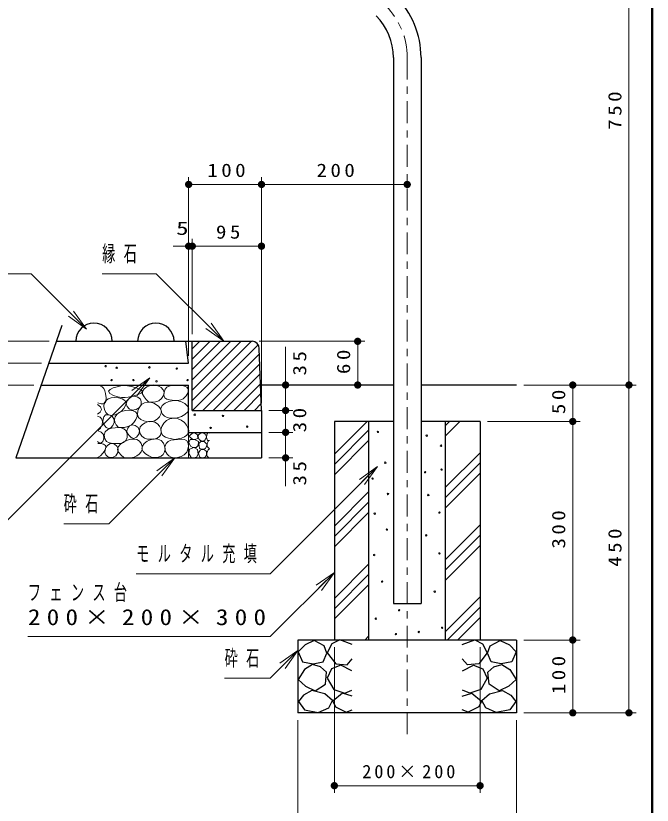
# Model space of a CAD drawing. Units: millimetres on the paper, with parts at other scales. Extents: x -365 to 0, y -19 to 257.
# Drawn here: x -87.4 to 0, y 59.5 to 167.9 of the extents above; entities that cross this region are included whole.
import ezdxf
from ezdxf.enums import TextEntityAlignment as Align

# ---------------------------------------------------------------- set-up
doc = ezdxf.new("R2010")
doc.units = ezdxf.units.MM
doc.linetypes.add('USER2', pattern=[6, 3, -1, 1, -1])
doc.layers.add('LY_1', color=7, linetype='Continuous', lineweight=13)
doc.layers.add('LY_2', color=7, linetype='Continuous', lineweight=13)
doc.styles.add('ＭＳ ゴシック', font='')
doc.styles.get('ＭＳ ゴシック').set_extended_font_data('MS Gothic')

# ---------------------------------------------------------------- blocks, each defined once
blk = doc.blocks.new('filled_dot')
at = {"color": 0, "linetype": 'Continuous', "lineweight": -2, "const_width": 1.25}
blk.add_lwpolyline([(-0.625, 0, 1), (0.625, 0, 1)], format="xyb", close=True, dxfattribs=at)

msp = doc.modelspace()

# ---------------------------------------------------------------- linework, layer by layer
at = {"layer": 'LY_1'}
for p, q in [((-3.189, 192.179), (-3.189, 117.179)), ((-63.629, 124.179), (-63.629, 145.713)), ((-53.629, 114.679), (-53.629, 145.713)), ((-53.629, 114.679), (-53.629, 145.713)), ((-63.629, 144.713), (-53.629, 144.713)), ((-53.629, 144.713), (-33.629, 144.713)), ((-63.629, 121.179), (-63.629, 137.239)), ((-63.129, 124.179), (-63.129, 137.239)), ((-53.629, 114.679), (-53.629, 137.239)), ((-65.764, 136.239), (-60.129, 136.239)), ((-63.129, 136.239), (-53.629, 136.239)), ((-77.658, 124.842), (-79.777, 126.966)), ((-79.422, 127.319), (-77.658, 124.842)), ((-77.658, 124.842), (-80.131, 126.613)), ((-58.782, 123.179), (-61.257, 124.947)), ((-58.782, 123.179), (-60.904, 125.301)), ((-60.55, 125.654), (-58.782, 123.179)), ((-82.769, 123.179), (-99.894, 123.179)), ((-63.129, 115.062), (-55.012, 123.179)), ((-63.129, 116.476), (-56.426, 123.179)), ((-63.129, 117.891), (-57.84, 123.179)), ((-63.129, 119.305), (-59.254, 123.179)), ((-63.129, 120.719), (-60.669, 123.179)), ((-63.129, 122.133), (-62.083, 123.179)), ((-63.098, 113.679), (-54.076, 122.701)), ((-53.929, 123.179), (-39.429, 123.179)), ((-40.429, 123.179), (-40.429, 117.179)), ((-61.683, 113.679), (-53.903, 121.459)), ((-50.319, 122.404), (-50.319, 113.679)), ((-83.816, 120.179), (-90.482, 120.179)), ((-60.269, 113.679), (-53.855, 120.093)), ((-71.438, 116.412), (-68.962, 118.179)), ((-68.962, 118.179), (-71.084, 116.059)), ((-68.962, 118.179), (-70.731, 115.705)), ((-58.855, 113.679), (-53.807, 118.727)), ((-84.863, 117.179), (-99.894, 117.179)), ((-63.629, 117.179), (-76.129, 117.179)), ((-63.629, 117.179), (-63.629, 107.179)), ((-57.441, 113.679), (-53.759, 117.361)), ((-17.629, 117.179), (-2.189, 117.179)), ((-10.907, 117.179), (-10.907, 112.179)), ((-3.189, 117.179), (-3.189, 72.179)), ((-56.026, 113.679), (-53.711, 115.995)), ((-54.612, 113.679), (-53.662, 114.629)), ((-52.629, 113.679), (-49.319, 113.679)), ((-52.629, 113.679), (-49.319, 113.679)), ((-50.319, 113.679), (-50.319, 110.679)), ((-43.629, 107.692), (-39.142, 112.179)), ((-28.379, 110.214), (-26.414, 112.179)), ((-28.379, 111.628), (-27.828, 112.179)), ((-22.629, 112.179), (-9.907, 112.179)), ((-10.907, 112.179), (-10.907, 82.179)), ((-63.629, 110.629), (-61.904, 110.629)), ((-63.629, 110.629), (-63.629, 107.179)), ((-52.629, 110.679), (-49.319, 110.679)), ((-50.319, 110.679), (-50.319, 103.305)), ((-43.629, 106.278), (-38.879, 111.028)), ((-43.629, 104.864), (-38.879, 109.614)), ((-28.379, 103.143), (-23.629, 107.893)), ((-63.629, 107.179), (-76.129, 107.179)), ((-67.998, 105.415), (-65.52, 107.179)), ((-65.52, 107.179), (-67.645, 105.061)), ((-65.52, 107.179), (-67.292, 104.707)), ((-63.629, 107.179), (-61.904, 107.179)), ((-52.629, 107.179), (-49.319, 107.179)), ((-28.379, 101.729), (-23.629, 106.479)), ((-40.199, 104.227), (-37.724, 105.995)), ((-37.724, 105.995), (-39.845, 103.873)), ((-37.724, 105.995), (-39.492, 103.52)), ((-28.379, 100.315), (-23.629, 105.065)), ((-43.629, 97.793), (-38.879, 102.543)), ((-43.629, 96.378), (-38.879, 101.128)), ((-43.629, 94.964), (-38.879, 99.714)), ((-28.379, 93.244), (-23.629, 97.994)), ((-28.379, 91.829), (-23.629, 96.579)), ((-28.379, 90.415), (-23.629, 95.165)), ((-43.629, 87.893), (-38.879, 92.643)), ((-46.104, 89.696), (-43.629, 91.464)), ((-43.629, 91.464), (-45.75, 89.342)), ((-43.629, 91.464), (-45.397, 88.989)), ((-43.629, 86.479), (-38.879, 91.229)), ((-43.629, 85.065), (-38.879, 89.815)), ((-28.379, 83.344), (-23.629, 88.094)), ((-28.129, 82.179), (-23.629, 86.68)), ((-26.715, 82.179), (-23.629, 85.266)), ((-39.443, 82.179), (-38.879, 82.744)), ((-17.629, 82.179), (-9.907, 82.179)), ((-10.907, 82.179), (-10.907, 72.179)), ((-51.104, 78.987), (-48.629, 80.755)), ((-48.629, 80.755), (-50.75, 78.634)), ((-48.629, 80.755), (-50.397, 78.28)), ((-43.629, 81.179), (-43.629, 61.179)), ((-23.629, 81.179), (-23.629, 61.179)), ((-17.629, 72.179), (-2.189, 72.179)), ((-48.629, 71.179), (-48.629, 51.179)), ((-18.629, 71.179), (-18.629, 51.179)), ((-23.629, 62.179), (-43.629, 62.179))]:
    msp.add_line(p, q, dxfattribs=at)
at = {"layer": 'LY_1', "lineweight": 25}
for p, q in [((-35.529, 162.137), (-35.529, 87.179)), ((-31.729, 162.137), (-31.729, 87.179)), ((-81.018, 125.33), (-87.355, 107.179)), ((-81.769, 123.179), (-54.929, 123.179)), ((-63.629, 120.179), (-64.029, 123.179)), ((-63.129, 113.679), (-63.129, 123.179)), ((-53.629, 113.679), (-53.929, 122.179)), ((-82.816, 120.179), (-63.629, 120.179)), ((-83.863, 117.179), (-63.629, 117.179)), ((-63.629, 110.679), (-63.629, 117.179)), ((-35.529, 117.179), (-53.752, 117.179)), ((-18.629, 117.179), (-31.729, 117.179)), ((-63.129, 113.679), (-53.629, 113.679)), ((-53.629, 113.679), (-53.629, 107.179)), ((-35.529, 112.179), (-43.629, 112.179)), ((-43.629, 112.179), (-43.629, 82.179)), ((-38.879, 82.179), (-38.879, 112.179)), ((-23.629, 112.179), (-31.729, 112.179)), ((-28.379, 82.179), (-28.379, 112.179)), ((-23.629, 112.179), (-23.629, 82.179)), ((-63.629, 110.679), (-53.629, 110.679)), ((-87.355, 107.179), (-53.629, 107.179)), ((-35.529, 87.179), (-31.729, 87.179)), ((-48.629, 82.179), (-48.629, 72.179)), ((-18.629, 82.179), (-48.629, 82.179)), ((-18.629, 82.179), (-18.629, 72.179)), ((-18.629, 72.179), (-48.629, 72.179))]:
    msp.add_line(p, q, dxfattribs=at)
at = {"layer": 'LY_1', "linetype": 'USER2'}
msp.add_line((-33.629, 162.137), (-33.629, 69.248), dxfattribs=at)
at = {"layer": 'LY_1'}
for points in [[(-77.658, 124.842), (-85.257, 132.463), (-127.47, 132.463)], [(-58.782, 123.179), (-68.066, 132.463), (-75.496, 132.463)], [(-68.962, 118.179), (-89.007, 98.147), (-113.105, 98.147)], [(-76.077, 114.735), (-75.63, 114.591), (-75.219, 114.605), (-74.991, 114.913), (-74.959, 115.43), (-75.037, 116.009), (-75.126, 116.392), (-75.262, 116.71), (-75.479, 116.944), (-75.798, 117.082), (-76.155, 117.126)], [(-76.155, 113.202), (-75.786, 113.458), (-75.583, 113.8), (-75.752, 114.202), (-76.129, 114.528)], [(-76.103, 110.942), (-75.737, 111.276), (-75.505, 111.721), (-75.466, 112.105), (-75.551, 112.477), (-75.765, 112.761), (-76.155, 112.916)], [(-76.155, 109.408), (-75.926, 109.263), (-75.687, 109.201), (-75.395, 109.422), (-75.26, 109.889), (-75.323, 110.37), (-75.629, 110.707), (-76.051, 110.89)], [(-60.782, 110.578), (-60.984, 110.623), (-61.153, 110.37), (-61.181, 109.954), (-61.052, 109.583), (-60.765, 109.566)], [(-60.765, 109.572), (-60.962, 109.459), (-61.069, 109.128), (-61.102, 108.723), (-60.759, 108.408)], [(-76.129, 107.226), (-75.711, 107.477), (-75.349, 107.849), (-75.124, 108.208), (-74.994, 108.581), (-75.037, 108.889), (-75.303, 109.075), (-75.7, 109.15), (-76.103, 109.149)], [(-60.759, 108.408), (-60.973, 108.301), (-61.119, 107.84), (-61.142, 107.441), (-60.945, 107.255), (-60.754, 107.193)], [(-65.52, 107.179), (-74.582, 98.147), (-80.778, 98.147)], [(-37.724, 105.995), (-52.439, 91.279), (-70.82, 91.279)], [(-43.629, 91.464), (-52.439, 82.653), (-85.693, 82.653)], [(-48.629, 80.755), (-52.439, 76.944), (-58.693, 76.944)]]:
    msp.add_lwpolyline(points, dxfattribs=at)
for points in [[(-71.482, 115.613), (-71.026, 115.724), (-70.541, 115.879), (-70.15, 116.063), (-69.975, 116.263), (-70.104, 116.467), (-70.47, 116.66), (-70.966, 116.829), (-71.482, 116.964), (-72.014, 117.065), (-72.481, 117.095), (-72.943, 117.054), (-73.457, 116.938), (-73.977, 116.772), (-74.421, 116.559), (-74.627, 116.315), (-74.442, 116.027), (-73.952, 115.761), (-73.353, 115.561), (-72.831, 115.462), (-72.363, 115.446), (-71.922, 115.501)], [(-69.118, 114.885), (-68.658, 114.821), (-68.191, 114.853), (-67.741, 115.015), (-67.343, 115.32), (-67.065, 115.721), (-66.987, 116.159), (-67.12, 116.513), (-67.393, 116.818), (-67.741, 117.042), (-68.098, 117.16), (-68.47, 117.183), (-68.858, 117.12), (-69.348, 116.936), (-69.757, 116.652), (-69.975, 116.289), (-69.944, 115.92), (-69.745, 115.54), (-69.446, 115.183)], [(-65.87, 115.119), (-65.49, 115.06), (-65.103, 115.055), (-64.723, 115.128), (-64.363, 115.301), (-63.963, 115.678), (-63.701, 116.141), (-63.661, 116.574), (-63.888, 116.879), (-64.319, 117.067), (-64.87, 117.157), (-65.454, 117.172), (-65.894, 117.138), (-66.285, 117.045), (-66.611, 116.874), (-66.857, 116.6), (-67.008, 116.21), (-67.026, 115.787), (-66.883, 115.431), (-66.605, 115.231), (-66.242, 115.137)], [(-72.834, 113.586), (-72.522, 113.948), (-72.278, 114.36), (-72.21, 114.755), (-72.385, 115.071), (-72.753, 115.301), (-73.239, 115.44), (-73.769, 115.483), (-74.258, 115.427), (-74.686, 115.275), (-75.019, 115.025), (-75.224, 114.678), (-75.279, 114.25), (-75.198, 113.799), (-74.999, 113.397), (-74.705, 113.118), (-74.265, 113.013), (-73.772, 113.105), (-73.277, 113.32)], [(-70.261, 115.249), (-70.607, 115.524), (-71.015, 115.665), (-71.424, 115.589), (-71.804, 115.347), (-72.081, 114.998), (-72.184, 114.6), (-72.066, 114.215), (-71.774, 113.907), (-71.378, 113.742), (-70.838, 113.803), (-70.377, 114.102), (-70.131, 114.548), (-70.142, 114.905)], [(-65.818, 112.648), (-65.42, 112.647), (-65.025, 112.712), (-64.622, 112.856), (-64.135, 113.141), (-63.754, 113.513), (-63.609, 113.921), (-63.772, 114.299), (-64.15, 114.63), (-64.622, 114.882), (-65.057, 115.02), (-65.482, 115.066), (-65.905, 115.027), (-66.337, 114.908), (-66.835, 114.681), (-67.244, 114.36), (-67.455, 113.947), (-67.421, 113.561), (-67.233, 113.184), (-66.935, 112.882), (-66.585, 112.707), (-66.203, 112.638)], [(-69.352, 112.157), (-69.004, 112.126), (-68.654, 112.155), (-68.312, 112.261), (-67.944, 112.491), (-67.639, 112.809), (-67.436, 113.178), (-67.377, 113.56), (-67.479, 113.906), (-67.711, 114.216), (-68.036, 114.478), (-68.416, 114.678), (-68.848, 114.808), (-69.279, 114.838), (-69.688, 114.756), (-70.053, 114.548), (-70.393, 114.15), (-70.608, 113.653), (-70.663, 113.142), (-70.521, 112.703), (-70.211, 112.425), (-69.793, 112.251)], [(-75.432, 112.131), (-75.231, 111.73), (-74.969, 111.367), (-74.653, 111.196), (-74.325, 111.305), (-74.031, 111.616), (-73.846, 112.036), (-73.847, 112.469), (-74.14, 112.883), (-74.604, 113.108), (-75.042, 113.066), (-75.256, 112.831), (-75.375, 112.489)], [(-73.327, 111.403), (-72.874, 111.351), (-72.415, 111.364), (-71.965, 111.468), (-71.534, 111.689), (-71.157, 112.023), (-70.859, 112.43), (-70.691, 112.85), (-70.703, 113.222), (-70.909, 113.485), (-71.267, 113.652), (-71.725, 113.724), (-72.23, 113.702), (-72.73, 113.586), (-73.158, 113.39), (-73.502, 113.123), (-73.734, 112.802), (-73.821, 112.443), (-73.753, 112.075), (-73.572, 111.718)], [(-72.054, 110.598), (-71.811, 110.256), (-71.51, 109.965), (-71.171, 109.844), (-70.78, 110.015), (-70.481, 110.418), (-70.391, 110.91), (-70.577, 111.348), (-70.955, 111.646), (-71.404, 111.715), (-71.747, 111.56), (-71.999, 111.266), (-72.106, 110.91)], [(-68.806, 109.74), (-68.37, 109.755), (-67.945, 109.867), (-67.611, 110.104), (-67.45, 110.408), (-67.4, 110.77), (-67.455, 111.144), (-67.634, 111.536), (-67.917, 111.855), (-68.281, 112.079), (-68.702, 112.183), (-69.156, 112.152), (-69.598, 112), (-69.983, 111.748), (-70.262, 111.421), (-70.391, 111.04), (-70.321, 110.587), (-70.067, 110.172), (-69.689, 109.87), (-69.256, 109.739)], [(-65.506, 109.714), (-65.073, 109.775), (-64.621, 109.888), (-64.202, 110.06), (-63.865, 110.294), (-63.661, 110.598), (-63.624, 110.943), (-63.72, 111.318), (-63.923, 111.691), (-64.207, 112.027), (-64.655, 112.363), (-65.159, 112.57), (-65.686, 112.637), (-66.203, 112.555), (-66.675, 112.313), (-67.049, 111.942), (-67.316, 111.484), (-67.438, 111.006), (-67.377, 110.572), (-67.155, 110.27), (-66.811, 110.042), (-66.39, 109.88), (-65.94, 109.774)], [(-73.717, 111.325), (-74.241, 111.264), (-74.74, 111.089), (-75.094, 110.754), (-75.208, 110.302), (-75.131, 109.815), (-74.886, 109.429), (-74.479, 109.231), (-73.977, 109.169), (-73.479, 109.146), (-72.998, 109.174), (-72.578, 109.297), (-72.262, 109.558), (-72.085, 109.995), (-72.081, 110.498), (-72.262, 110.936), (-72.546, 111.169), (-72.915, 111.295), (-73.321, 111.338)], [(-63.057, 109.718), (-63.349, 109.943), (-63.608, 110.168), (-63.186, 110.483), (-62.916, 110.623), (-62.815, 110.623), (-62.433, 110.365), (-62.382, 109.847), (-62.787, 109.679)], [(-62.331, 110.069), (-62.257, 110.358), (-61.918, 110.601), (-61.658, 110.618), (-61.352, 110.437), (-61.2, 110.064), (-61.369, 109.645), (-61.596, 109.487), (-61.873, 109.47), (-62.206, 109.69)], [(-72.53, 107.246), (-72.06, 107.171), (-71.58, 107.184), (-71.101, 107.298), (-70.731, 107.466), (-70.403, 107.699), (-70.15, 107.991), (-70.009, 108.337), (-70.01, 108.75), (-70.15, 109.153), (-70.399, 109.481), (-70.731, 109.682), (-71.123, 109.76), (-71.556, 109.73), (-72.01, 109.61), (-72.538, 109.375), (-72.994, 109.06), (-73.301, 108.689), (-73.387, 108.285), (-73.227, 107.899), (-72.907, 107.54)], [(-68.646, 107.246), (-68.23, 107.238), (-67.805, 107.29), (-67.418, 107.424), (-67.113, 107.662), (-66.932, 108.005), (-66.87, 108.415), (-66.924, 108.838), (-67.087, 109.221), (-67.421, 109.567), (-67.868, 109.761), (-68.386, 109.792), (-68.879, 109.677), (-69.343, 109.451), (-69.728, 109.147), (-69.98, 108.8), (-70.049, 108.441), (-69.885, 108.076), (-69.537, 107.747), (-69.094, 107.467)], [(-65.666, 107.194), (-65.17, 107.246), (-64.678, 107.374), (-64.239, 107.607), (-63.899, 107.973), (-63.729, 108.366), (-63.661, 108.795), (-63.706, 109.197), (-63.873, 109.507), (-64.206, 109.689), (-64.649, 109.736), (-65.146, 109.714), (-65.632, 109.672), (-66.082, 109.589), (-66.46, 109.433), (-66.731, 109.169), (-66.877, 108.7), (-66.831, 108.163), (-66.601, 107.688), (-66.334, 107.448), (-66.011, 107.29)], [(-63.038, 108.604), (-63.398, 108.805), (-63.62, 109.283), (-63.412, 109.679), (-62.823, 109.679), (-62.275, 109.429), (-62.303, 108.874), (-62.615, 108.611)], [(-74.99, 108.623), (-75.089, 108.285), (-75.112, 107.931), (-75.016, 107.61), (-74.777, 107.363), (-74.442, 107.223), (-74.081, 107.22), (-73.639, 107.47), (-73.361, 107.92), (-73.327, 108.441), (-73.497, 108.801), (-73.787, 109.064), (-74.133, 109.169), (-74.455, 109.088), (-74.747, 108.883)], [(-62.904, 107.188), (-63.278, 107.222), (-63.611, 107.77), (-63.521, 108.387), (-62.911, 108.588), (-62.426, 108.338), (-62.301, 107.68), (-62.537, 107.299)], [(-61.957, 109.408), (-61.494, 109.447), (-61.104, 108.995), (-61.318, 108.475), (-61.72, 108.367), (-62.121, 108.48), (-62.206, 108.854), (-62.218, 109.148)], [(-62.014, 108.277), (-61.499, 108.328), (-61.2, 108.045), (-61.16, 107.655), (-61.318, 107.304), (-61.629, 107.185), (-61.822, 107.191), (-62.15, 107.327), (-62.274, 107.881)]]:
    msp.add_lwpolyline(points, close=True, dxfattribs=at)
at = {"layer": 'LY_1', "lineweight": 25}
for points in [[(-46.384, 82.119), (-47.651, 81.517), (-48.602, 80.567), (-48, 79.173), (-46.542, 78.888), (-45.148, 79.204), (-44.641, 80.377), (-45.021, 81.391)], [(-20.874, 82.119), (-19.606, 81.517), (-18.656, 80.567), (-19.258, 79.173), (-20.715, 78.888), (-22.109, 79.204), (-22.616, 80.377), (-22.236, 81.391)], [(-46.637, 78.824), (-47.715, 78.127), (-48.602, 76.765), (-47.588, 75.846), (-46.257, 75.212), (-44.863, 76.099), (-44.705, 77.779), (-45.52, 78.504)], [(-20.62, 78.824), (-19.543, 78.127), (-18.656, 76.765), (-19.67, 75.846), (-21, 75.212), (-22.394, 76.099), (-22.553, 77.779), (-21.737, 78.504)], [(-46.719, 75.231), (-47.857, 74.592), (-48.532, 73.747), (-47.726, 72.615), (-45.84, 72.209), (-44.409, 72.848), (-43.862, 73.857), (-44.94, 74.768)], [(-20.538, 75.231), (-19.401, 74.592), (-18.725, 73.747), (-19.532, 72.615), (-21.417, 72.209), (-22.849, 72.848), (-23.395, 73.857), (-22.317, 74.768)]]:
    msp.add_lwpolyline(points, close=True, dxfattribs=at)
for points in [[(-41.188, 81.549), (-42.899, 82.183), (-43.976, 81.644), (-44.61, 80.44), (-43.437, 78.919), (-41.885, 78.793), (-41.188, 79.585)], [(-26.07, 81.549), (-24.359, 82.183), (-23.282, 81.644), (-22.648, 80.44), (-23.82, 78.919), (-25.373, 78.793), (-26.07, 79.585)], [(-41.219, 77.937), (-42.74, 78.729), (-44.008, 78.222), (-44.61, 76.923), (-43.722, 75.371), (-42.201, 74.895), (-41.219, 75.307)], [(-26.038, 77.937), (-24.517, 78.729), (-23.25, 78.222), (-22.648, 76.923), (-23.535, 75.371), (-25.056, 74.895), (-26.038, 75.307)], [(-41.188, 74.483), (-42.518, 74.895), (-43.817, 73.786), (-43.469, 72.994), (-42.011, 72.265), (-41.188, 72.582)], [(-26.07, 74.483), (-24.739, 74.895), (-23.44, 73.786), (-23.789, 72.994), (-25.246, 72.265), (-26.07, 72.582)]]:
    msp.add_lwpolyline(points, dxfattribs=at)
at = {"layer": 'LY_1'}
for centre in [(-75.034, 119.767), (-73.505, 119.549), (-69.026, 119.603), (-65.257, 119.439), (-74.215, 117.855), (-71.211, 117.855), (-68.043, 117.691), (-63.782, 117.855), (-62.799, 113.103), (-58.921, 112.939), (-60.614, 111.301), (-55.589, 111.465), (-37.654, 110.746), (-30.952, 110.236), (-28.985, 108.851), (-36.634, 106.52), (-31.17, 105.209), (-28.912, 105.573), (-38.383, 104.334), (-36.27, 102.221), (-30.733, 102.076), (-29.203, 99.671), (-38.092, 99.526), (-36.416, 97.34), (-31.025, 96.539), (-38.164, 93.843), (-29.203, 94.062), (-37.072, 90.2), (-29.859, 88.816), (-34.74, 86.266), (-37.946, 85.1), (-28.839, 83.862), (-35.177, 82.988), (-32.045, 83.279)]:
    msp.add_circle(centre, 0.1, dxfattribs=at)
at = {"layer": 'LY_1', "lineweight": 25}
for centre, radius, start, end in [((-43.629, 162.137), 11.9, 0, 45), ((-43.629, 162.137), 8.1, 0, 45), ((-76.629, 123.179), 2.5, 0.00002, 179.99998), ((-68.129, 123.179), 2.5, 0.00002, 179.99998), ((-54.929, 122.179), 1, 0.00002, 90)]:
    msp.add_arc(centre, radius, start, end, dxfattribs=at)
at = {"layer": 'LY_1', "linetype": 'USER2'}
msp.add_arc((-43.629, 162.137), 10, 0, 45, dxfattribs=at)
at = {"layer": 'LY_2', "lineweight": 50}
msp.add_line((0, 0), (0, 257), dxfattribs=at)

# ---------------------------------------------------------------- block references
at = {"layer": 'LY_1', "xscale": 0.4, "yscale": 0.4}
for p in [(-63.629, 144.713), (-53.629, 144.713), (-63.129, 136.239), (-63.129, 136.239), (-43.629, 62.179)]:
    msp.add_blockref('filled_dot', p, dxfattribs=at)
for p, rotation in [((-53.629, 144.713), 180), ((-33.629, 144.713), 180), ((-63.629, 136.239), 180), ((-53.629, 136.239), 180), ((-40.429, 123.179), 270), ((-50.319, 117.179), 270), ((-40.429, 117.179), 90), ((-10.907, 117.179), 270), ((-3.189, 117.179), 270), ((-3.189, 117.179), 90), ((-50.319, 113.679), 90), ((-50.319, 113.679), 270), ((-10.907, 112.179), 270), ((-10.907, 112.179), 90), ((-50.319, 110.679), 270), ((-50.319, 110.679), 90), ((-50.319, 107.179), 90), ((-10.907, 82.179), 270), ((-10.907, 82.179), 90), ((-10.907, 72.179), 90), ((-3.189, 72.179), 90), ((-23.629, 62.179), 180)]:
    msp.add_blockref('filled_dot', p, dxfattribs=dict(at, rotation=rotation))

# ---------------------------------------------------------------- texts
at = {"layer": 'LY_1', "style": 'ＭＳ ゴシック', "width": 1.35}
msp.add_text('5', height=1.833, dxfattribs=at).set_placement((-64.489, 137.239), align=Align.BOTTOM_CENTER)
at = {"layer": 'LY_1', "char_height": 1.833, "rotation": 90, "style": 'ＭＳ ゴシック'}
for s, insert, attachment_point in [('\\T1.33;\\W1.15;750', (-4.189, 155.094), 8), ('\\T1.34;\\W1.15;35', (-49.319, 120.404), 2), ('\\T1.34;\\W1.15;60', (-41.429, 120.607), 8), ('\\T1.34;\\W1.15;50', (-11.907, 115.107), 8), ('\\T1.34;\\W1.15;30', (-49.319, 112.607), 2), ('\\T1.34;\\W1.15;35', (-49.319, 105.305), 2), ('\\T1.33;\\W1.15;300', (-11.907, 97.596), 8), ('\\T1.33;\\W1.15;450', (-4.189, 95.094), 8), ('\\T1.33;\\W1.15;100', (-11.907, 77.608), 8)]:
    msp.add_mtext(s, dxfattribs=dict(at, insert=insert, attachment_point=attachment_point))
at = {"layer": 'LY_1', "style": 'ＭＳ ゴシック'}
for s, insert, char_height, attachment_point in [('\\T1.33;\\W1.15;100', (-58.2, 145.713), 1.833, 8), ('\\T1.33;\\W1.15;200', (-43.212, 145.713), 1.833, 8), ('\\T1.34;\\W1.15;95', (-57.962, 137.239), 1.833, 8), ('\\T1.64;\\W0.6;縁石', (-75.496, 135.113), 2.199, 4), ('\\T1.64;\\W0.6;砕石', (-80.778, 100.797), 2.199, 4), ('\\T1.64;\\W0.6;モルタル充填', (-70.82, 93.929), 2.199, 4), ('\\T1.64;\\W0.6;フェンス台', (-85.693, 88.603), 2.199, 4), ('\\T1.5;\\W1.15;200×200×300', (-85.693, 85.303), 2.199, 4), ('\\T1.64;\\W0.6;砕石', (-58.693, 79.594), 2.199, 4), ('\\T1.32;200×200', (-33.209, 63.179), 1.833, 8)]:
    msp.add_mtext(s, dxfattribs=dict(at, insert=insert, char_height=char_height, attachment_point=attachment_point))

doc.saveas('drawing.dxf')
